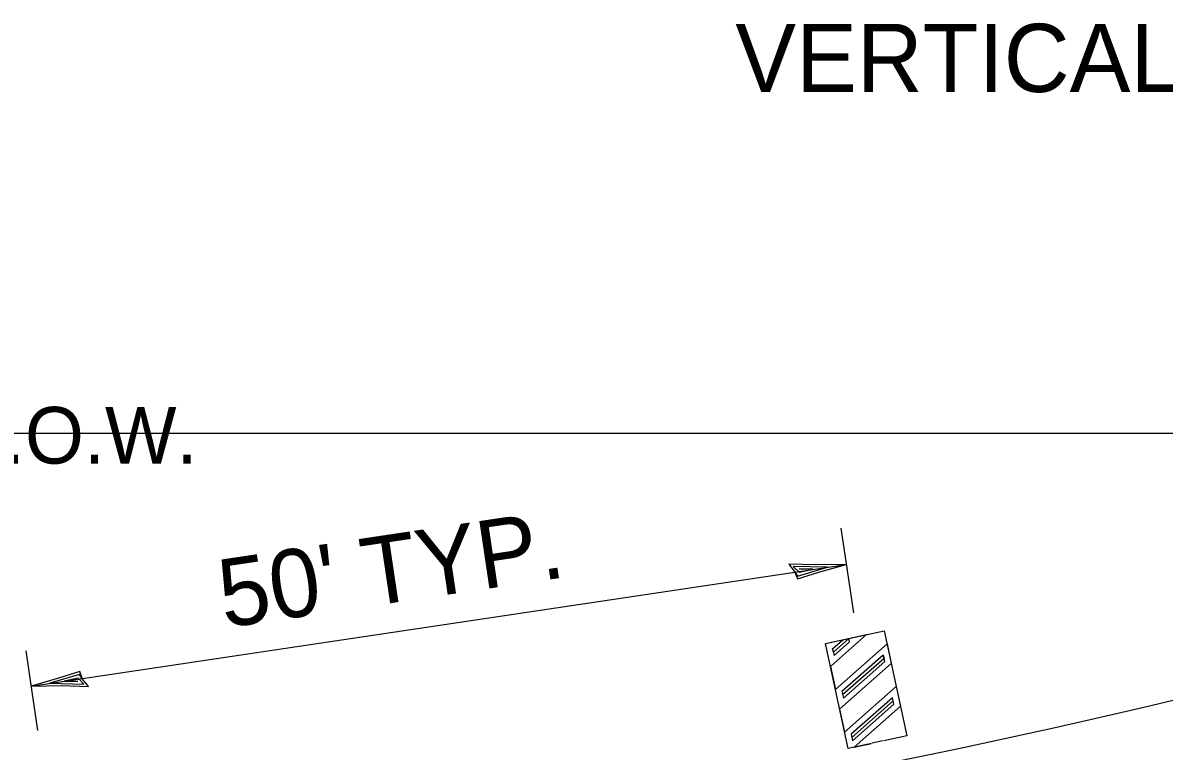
# Model space of a CAD drawing. Extents: x 2143432 to 2146738, y 2149567 to 2150649.
# Drawn here: x 2146302.95 to 2146343.22, y 2150514.87 to 2150540.58 of the extents above; entities that cross this region are included whole.
import ezdxf

# ---------------------------------------------------------------- set-up
doc = ezdxf.new("R2010")
doc.units = 0
for name, color, linetype in [('Design_EX_Roadway Dimensions', 7, 'Continuous'), ('Design_EX_Roadway Notes', 7, 'Continuous'), ('ROW_EX ROW Line', 7, 'Continuous'), ('Topo_EOP', 7, 'Continuous'), ('Topo_Traffic Sign', 7, 'Continuous')]:
    doc.layers.add(name, color=color, linetype=linetype)

msp = doc.modelspace()

# ---------------------------------------------------------------- linework, layer by layer
at = {"layer": 'Design_EX_Roadway Dimensions'}
for p, q in [((2146331.811, 2150522.746), (2146332.258, 2150519.754)), ((2146303.243, 2150517.175), (2146332.003, 2150521.463)), ((2146303.058, 2150518.417), (2146303.478, 2150515.601))]:
    msp.add_line(p, q, dxfattribs=at)
for points in [[(2146330.183, 2150521.218), (2146330.284, 2150520.956), (2146331.035, 2150521.187), (2146332.003, 2150521.463), (2146330.927, 2150521.45), (2146329.979, 2150521.475), (2146330.183, 2150521.218), (2146330.291, 2150521.051), (2146331.339, 2150521.365), (2146330.137, 2150521.396), (2146330.345, 2150521.191), (2146330.832, 2150521.296), (2146330.348, 2150521.297)], [(2146305.064, 2150517.419), (2146304.962, 2150517.681), (2146304.212, 2150517.45), (2146303.243, 2150517.175), (2146304.319, 2150517.187), (2146305.267, 2150517.163), (2146305.064, 2150517.419), (2146304.956, 2150517.586), (2146303.907, 2150517.272), (2146305.109, 2150517.241), (2146304.902, 2150517.446), (2146304.415, 2150517.341), (2146304.899, 2150517.34)]]:
    msp.add_lwpolyline(points, dxfattribs=at)
at = {"layer": 'ROW_EX ROW Line'}
for points in [[(2146315.413, 2150526.095), (2146330.475, 2150526.095)], [(2146332.475, 2150526.095), (2146347.536, 2150526.095)]]:
    msp.add_lwpolyline(points, dxfattribs=at)
at = {"layer": 'Topo_EOP'}
msp.add_arc((2146275.593, 2150802.095), 293.4, 270, 283.83225, dxfattribs=at)
at = {"layer": 'Topo_Traffic Sign'}
msp.add_line((2146213.046, 2150526.095), (2146633.046, 2150526.095), dxfattribs=at)
for points in [[(2146331.268, 2150518.673), (2146333.343, 2150519.124), (2146334.148, 2150515.419), (2146333.329, 2150515.241)], [(2146332.894, 2150515.146), (2146332.073, 2150514.968), (2146331.268, 2150518.673), (2146332.72, 2150518.989), (2146331.444, 2150517.863), (2146331.62, 2150517.052), (2146333.443, 2150518.661), (2146333.595, 2150517.966), (2146331.771, 2150516.357), (2146331.947, 2150515.547), (2146333.771, 2150517.157), (2146333.921, 2150516.462), (2146332.28, 2150515.013), (2146332.894, 2150515.147)], [(2146331.525, 2150518.486), (2146331.575, 2150518.255), (2146332.123, 2150518.738), (2146332.097, 2150518.853), (2146331.551, 2150518.37), (2146331.525, 2150518.486), (2146331.89, 2150518.808)], [(2146333.311, 2150518.269), (2146331.852, 2150516.98), (2146331.903, 2150516.751), (2146333.361, 2150518.037), (2146333.311, 2150518.269), (2146333.337, 2150518.151), (2146331.877, 2150516.865)], [(2146332.179, 2150515.476), (2146332.23, 2150515.245), (2146333.689, 2150516.532), (2146333.638, 2150516.763), (2146332.179, 2150515.476), (2146332.204, 2150515.362), (2146333.663, 2150516.647)], [(2146333.301, 2150515.235), (2146332.923, 2150515.153)]]:
    msp.add_lwpolyline(points, dxfattribs=at)

# ---------------------------------------------------------------- texts
at = {"layer": 'Design_EX_Roadway Dimensions'}
msp.add_text("50' TYP.", height=2.4056, rotation=8.4802, dxfattribs=at).set_placement((2146310.058, 2150519.221))
at = {"layer": 'Design_EX_Roadway Notes'}
msp.add_text('VERTICAL PANELS', height=2.4056, dxfattribs=at).set_placement((2146328.09, 2150538.14))
at = {"layer": 'ROW_EX ROW Line'}
msp.add_text('R.O.W.', height=2, dxfattribs=at).set_placement((2146300.355, 2150525.025))

doc.saveas('drawing.dxf')
